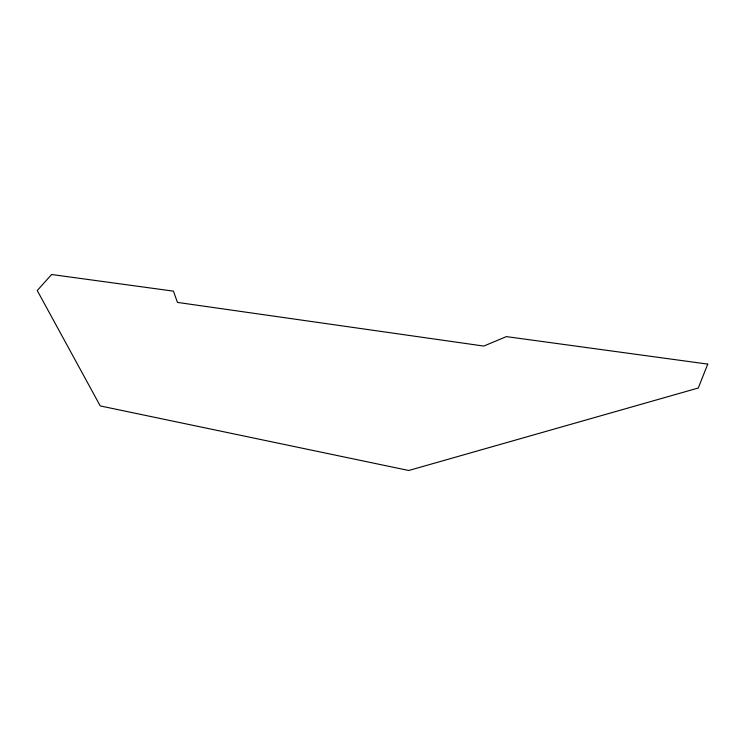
<?xml version="1.0" encoding="UTF-8"?>
<svg xmlns="http://www.w3.org/2000/svg" width="745" height="745" viewBox="0 0 745 745"><rect width="100%" height="100%" fill="white"/><g stroke="black" fill="none" stroke-linecap="round" stroke-linejoin="round"><path stroke-width="1.12" d="M707.75 364.109L698.279 388.015L408.744 470.495L100.24 405.932L37.25 290.531L51.61 274.505L173.445 291.146L177.44 302.405L483.775 346.071L506.377 336.61L707.75 364.109"/></g></svg>
